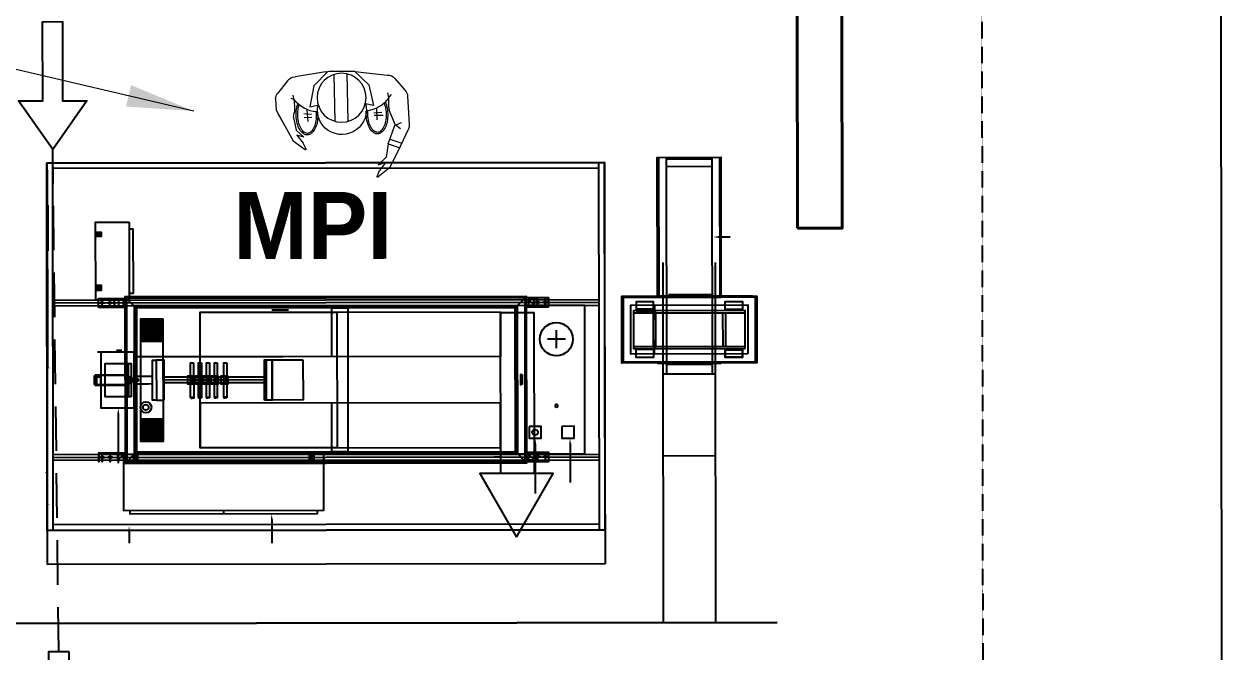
# Model space of a CAD drawing. Header units: feet. Extents: x -99009 to 3252343, y -11094690 to 9035152.
# Drawn here: x 2525392 to 2530777, y -1999562 to -1996745 of the extents above; entities that cross this region are included whole.
import ezdxf

# ---------------------------------------------------------------- set-up
doc = ezdxf.new("R2010")
doc.units = ezdxf.units.FT
doc.linetypes.add('DASHED2', pattern=[0.375, 0.25, -0.125])
doc.linetypes.add('HIDDEN', pattern=[0.375, 0.25, -0.125])
for name, color, linetype in [('1', 1, 'Continuous'), ('JOB', 4, 'Continuous'), ('K-LINE', 7, 'Continuous')]:
    doc.layers.add(name, color=color, linetype=linetype)
doc.layers.add('ELEVATION', color=2, linetype='Continuous', lineweight=25)
doc.layers.add('WALL', color=10, linetype='Continuous', lineweight=40)
doc.styles.get("Standard").update_dxf_attribs({"font": 'GOTHICB.TTF'})
doc.dimstyles.new('LGB VVP', dxfattribs={"dimtxt": 3, "dimasz": 3, "dimexe": 1, "dimexo": 1, "dimgap": 1, "dimtad": 1, "dimtoh": 1, "dimdec": 4, "dimzin": 12, "dimdsep": 46, "dimtxsty": 'Standard', "dimcen": 0, "dimclrd": 2, "dimclre": 1, "dimclrt": 3, "dimadec": 0, "dimazin": 3, "dimtfac": 1, "dimtdec": 4, "dimtofl": 0, "dimtmove": 0, "dimatfit": 3, "dimfxl": 1, "dimtolj": 1, "dimtzin": 0, "dimlwd": 13, "dimlwe": 13, "dimarcsym": 0})

# ---------------------------------------------------------------- blocks, each defined once
blk = doc.blocks.new('vaimand')
at = {"color": 242, "lineweight": 5, "true_color": 0xcd2027}
for p, q in [((-211.5, 106.3), (-257, 60.5)), ((-48.8, 123.9), (-179.6, 117.9)), ((-44.2, 125.5), (-107.9, 73.3)), ((-33.7, -80), (-16.7, 111.9)), ((39.5, 119.1), (-25.6, 123.6)), ((19.8, -84.7), (36.8, 106.2)), ((62.9, 116), (116.5, 53.4)), ((72.1, 114.1), (194.9, 84.7)), ((-107.9, 73.3), (-132.7, -9.8)), ((116.5, 53.4), (126.3, -32.8)), ((224.2, 67.6), (260.9, 14.5)), ((-268.3, 37.3), (-282.8, -77.8)), ((-193.7, 28.7), (-203.1, 39.9)), ((-195.6, -12.5), (-192.3, 25.1)), ((-192.3, 25.1), (-187, 45.5)), ((192.6, -10.8), (197.9, 9.6)), ((-226.1, -81.6), (-199.4, -26.4)), ((-138, -49.4), (-174.2, -46.1)), ((-135.3, -39.2), (-168, -34.5)), ((-151.7, -67.3), (-146.6, -19.2)), ((-132.7, -9.8), (-99.3, -5.8)), ((126.3, -32.8), (94.1, -23)), ((129.7, -92.2), (136.3, -45.1)), ((187.7, -46.5), (191, -8.9)), ((191, -8.9), (205.4, -3.3)), ((268, -10.3), (263.5, -55)), ((-281.1, -95.6), (-243.9, -189.8)), ((-226.2, -83.3), (-251.2, -70.6)), ((-229.7, -83), (-248.2, -95.3)), ((-203.1, -162.1), (-226.1, -81.6)), ((146.6, -78.1), (115.7, -73.6)), ((149.9, -61), (118.5, -61.7)), ((190.2, -81.1), (175.9, -131.1)), ((263.5, -55), (185.5, -176.2)), ((190.2, -81.1), (189, -60.9)), ((254.7, -68.8), (226.2, -112.9)), ((-208.3, -142.8), (-253.2, -154.7)), ((142.5, -158.2), (175.9, -131.1)), ((142.5, -158.2), (175.9, -131.1)), ((175.9, -131.1), (142.5, -158.2)), ((-203.1, -162.1), (-248.1, -174)), ((-243.9, -189.8), (-214.9, -259.2)), ((-203.1, -162.1), (-197.5, -216.5)), ((130.6, -205.4), (143.5, -182.2)), ((185.5, -176.2), (133.4, -208.1)), ((142.5, -158.2), (172.3, -151.7)), ((172.3, -151.7), (143.5, -182.2)), ((-197.6, -237.4), (-174.6, -272.5)), ((-167.5, -250.2), (-197.6, -237.4)), ((-197.5, -216.5), (-167.5, -250.2)), ((-167.5, -250.2), (-197.5, -216.5)), ((-167.5, -250.2), (-197.5, -216.5)), ((-214.9, -259.2), (-169.3, -299.8)), ((-166, -297.6), (-174.6, -272.5))]:
    blk.add_line(p, q, dxfattribs=at)
for points in [[(-179.2, 7.3, 0.043282), (-185.7, -7.7, 0.055571), (-192.5, -39.7, 0.055571), (-192.1, -72.4, 0.069361), (-185.4, -97.7, 0.105874), (-171.4, -117.7, 0.163899), (-156.8, -124.3, 0.163899), (-141.2, -120.7, 0.105874), (-123.5, -103.8, 0.069361), (-111.9, -80.3, 0.055571), (-105.1, -48.4, 0.024541), (-104.4, -34, 0.041767)], [(-174.6, 2.3, 0.037104), (-179.6, -9.8, 0.055571), (-186.2, -40.3, 0.055571), (-185.8, -71.6, 0.069361), (-179.5, -95.2, 0.105874), (-167, -113, 0.163899), (-156.2, -117.9, 0.163899), (-144.5, -115.2, 0.105874), (-128.8, -100.2, 0.069361), (-118, -78.3, 0.055571), (-111.5, -47.8, 0.024541), (-110.8, -33.9, 0.024541)], [(94.1, -51.7, 0.019815), (92.5, -63.2, 0.055571), (92.9, -95.9, 0.069361), (99.7, -121.2, 0.105874), (113.7, -141.2, 0.163899), (128.2, -147.8, 0.163899), (143.8, -144.2, 0.105874), (161.5, -127.4, 0.069361), (173.1, -103.9, 0.055571), (179.9, -71.9, 0.055571), (179.6, -39.3, 0.039908), (176.5, -24.5, 0.011242)], [(100.4, -52.8, 0.019815), (98.9, -63.9, 0.055571), (99.2, -95.1, 0.069361), (105.6, -118.7, 0.105874), (118, -136.5, 0.163899), (128.9, -141.4, 0.163899), (140.5, -138.8, 0.105874), (156.2, -123.8, 0.069361), (167.1, -101.9, 0.055571), (173.6, -71.3, 0.055571), (173.2, -40.1, 0.039908), (170.4, -26.2, 0.039908)]]:
    blk.add_lwpolyline(points, format="xyb", dxfattribs=at)
blk.add_circle((-0.2, 13.2), 100, dxfattribs=at)
for centre, radius, start, end in [((-183.1, 78.1), 40, 84.9304, 135.2053), ((-39.6, -75.9), 200, 85.9933, 92.619), ((25.6, -80.4), 200, 76.5524, 85.9933), ((-228.6, 32.3), 40, 135.2053, 172.7828), ((191.3, 44.9), 40, 34.6556, 84.9304), ((-84.3, 90.8), 126.4, 211.3613, 260.885), ((228, -8.2), 40, 357.078, 34.6556), ((-235.4, -9), 40, 334.2049, 354.9304), ((-4.6, -36.8), 100, 160.3742, 9.4866), ((96.4, 74.8), 126.4, 270.9864, 318.4996), ((227.5, -50.1), 40, 174.9304, 195.656), ((-243.1, -82.8), 40, 172.7828, 198.6125), ((132.3, -206.4), 2, 150.9679, 301.4593)]:
    blk.add_arc(centre, radius, start, end, dxfattribs=at)
at = {"color": 5, "lineweight": 5}
blk.add_arc((-167.9, -298.3), 2, 228.4016, 18.8929, dxfattribs=at)
blk = doc.blocks.new('A$C110D60DF')
at = {"color": 6, "lineweight": 5, "rotation": 183.9260337634763}
blk.add_blockref('vaimand', (-1.1, 13.2), dxfattribs=at)
blk = doc.blocks.new('sfsfsfsfsf')
at = {"layer": 'K-LINE', "color": 210}
blk.add_lwpolyline([(124362.8, 43737), (124007.9, 43737), (124007.9, 43627.8), (123789.6, 43781.7), (124007.9, 43935.6), (124007.9, 43826.5), (124362.8, 43826.5), (124362.8, 43737)], dxfattribs=at)

msp = doc.modelspace()

# ---------------------------------------------------------------- linework, layer by layer
msp.add_lwpolyline([(2399418.96967, -1877847.67055), (2530627.71938, -1877471.10847), (2530777.44027, -2009341.13689), (2399568.69056, -2009717.69897)], close=True)
at = {"layer": '1'}
msp.add_arc((2520410.24778, -1978395.99612), 100000, 84.1346387202, 194.3871675539, dxfattribs=at)
at = {"layer": 'ELEVATION', "linetype": 'HIDDEN'}
msp.add_lwpolyline([(2529489.72448, -1893835.93596), (2529504.82485, -1907135.92729), (2520325.31233, -1907146.34951), (2520330.81886, -1911996.34638), (2529565.81291, -1911985.86127), (2529702.62054, -2004963.77257)], dxfattribs=at)
at = {"layer": 'JOB', "color": 30, "linetype": 'DASHED2', "ltscale": 800, "true_color": 0xf26722}
msp.add_line((2525547.52463, -1999560.08578), (2525520.32965, -1997308.09609), dxfattribs=at)
at = {"layer": 'K-LINE', "color": 3, "ltscale": 5}
for p, q in [((2527530.17951, -1998039.01286, -172), (2527681.47715, -1998038.84108, -172)), ((2527530.17951, -1998039.01286, -172), (2527681.47715, -1998038.84108, -172)), ((2527530.99963, -1998761.34629, -172), (2527530.17951, -1998039.01286, -172)), ((2527530.99963, -1998761.34629, -172), (2527530.17951, -1998039.01286, -172)), ((2527682.29727, -1998761.17451, -172), (2527681.47715, -1998038.84108, -172)), ((2527682.29727, -1998761.17451, -172), (2527681.47715, -1998038.84108, -172)), ((2526553.72058, -1998237.58861, -86), (2525896.30271, -1998238.33502, -86)), ((2527999.45609, -1999166.34165, -86), (2525496.21114, -1999169.18376, -86))]:
    msp.add_line(p, q, dxfattribs=at)
at = {"layer": 'K-LINE', "color": 4, "ltscale": 300}
for p, q in [((2524260.30621, -1999435.26893), (2528771.43787, -1999430.14714)), ((2528771.43787, -1999430.14714), (2524260.30621, -1999435.26893))]:
    msp.add_line(p, q, dxfattribs=at)
at = {"layer": 'K-LINE', "color": 3, "ltscale": 5}
for points, elevation in [([(2527999.03616, -1999013.64255), (2525496.03777, -1999016.48437), (2525494.16782, -1997369.48543), (2527997.16621, -1997366.64361)], -86), ([(2525496.03777, -1999016.48437), (2527999.28272, -1999013.64227), (2527997.41281, -1997366.68067), (2525494.16787, -1997369.52277)], -86), ([(2525863.49688, -1997633.57439), (2525863.89413, -1997983.4683), (2525713.54909, -1997983.639), (2525713.15183, -1997633.74508)], -86), ([(2525713.22554, -1997698.66681), (2525713.20304, -1997678.8486), (2525738.48835, -1997678.81989), (2525738.51085, -1997698.6381)], -86), ([(2525713.47538, -1997918.71728), (2525713.49788, -1997938.53549), (2525738.78319, -1997938.50678), (2525738.76068, -1997918.68857)], -86), ([(2525845.59107, -1998716.08041), (2527648.3648, -1998714.0336), (2527647.51675, -1997967.0921), (2525844.74302, -1997969.13891)], -86), ([(2525726.57068, -1998016.42681), (2525726.5249, -1997976.10701), (2525851.58464, -1997975.96502), (2525851.63042, -1998016.28482)], -86), ([(2525847.6389, -1998714.02793), (2527646.31231, -1998711.98577), (2527645.46891, -1997969.14459), (2525846.7955, -1997971.18674)], -86), ([(2527641.52317, -1998707.2075), (2527640.69064, -1997973.93373), (2525851.58464, -1997975.96502), (2525852.41718, -1998709.23879)], -86), ([(2525885.79276, -1998010.09555), (2525886.54771, -1998675.03067), (2527607.31505, -1998673.07696), (2527606.56011, -1998008.14185)], -86), ([(2525891.95023, -1998016.23905), (2525892.6912, -1998668.87321), (2527601.84098, -1998666.93269), (2527601.1, -1998014.29853)], -86), ([(2525894.00271, -1998018.28688), (2525894.73826, -1998666.13733), (2527599.10433, -1998664.20225), (2527598.36878, -1998016.3518)], -86), ([(2525896.0552, -1998020.33471), (2525896.78609, -1998664.08484), (2527597.05184, -1998662.15442), (2527596.32095, -1998018.40428)], -86), ([(2527617.48188, -1997997.19525), (2527601.1, -1998014.29853)], -86), ([(2527640.69064, -1997973.93373), (2527624.30798, -1997990.35362)], -86), ([(2527640.69064, -1997973.93373), (2527640.73642, -1998014.25353), (2527745.97795, -1998014.13404), (2527745.93217, -1997973.81424)], -86), ([(2527675.58913, -1998014.21396), (2527696.09073, -1998014.19068), (2527655.77092, -1998014.23646), (2527696.09073, -1998014.19068)], -86), ([(2527683.76649, -1997993.70305), (2527708.36841, -1997993.67512)], -86), ([(2527696.05348, -1997981.38813), (2527696.08142, -1998005.99005)], -86), ([(2527718.61921, -1997993.66348), (2527743.22112, -1997993.63555)], -86), ([(2527730.89766, -1997973.83131), (2527730.94344, -1998014.15111)], -86), ([(2527730.9062, -1997981.34856), (2527730.93413, -1998005.95048)], -86), ([(2527745.93217, -1997973.81424), (2527745.97795, -1998014.13404)], -86), ([(2527530.17637, -1998036.24746), (2527530.40371, -1998236.47972), (2526182.47042, -1998238.01012), (2526182.24309, -1998037.77786)], -86), ([(2526182.24309, -1998037.77786), (2526795.92421, -1998037.0811), (2526796.61476, -1998645.29513), (2526182.93363, -1998645.99189)], -86), ([(2525736.3662, -1998217.3316), (2525736.65018, -1998467.45108), (2525886.31184, -1998467.28116), (2525886.02786, -1998217.16168)], -86), ([(2525716.67524, -1998329.42949), (2525716.71326, -1998362.91543), (2525736.53147, -1998362.89293), (2525736.49345, -1998329.40699)], -86), ([(2527530.8677, -1998645.14488), (2527530.64036, -1998444.91262), (2526182.70707, -1998446.44301), (2526182.93441, -1998646.67527)], -86), ([(2527775.18374, -1998457.61933), (2527775.871, -1998461.03549), (2527778.60688, -1998463.08254), (2527781.3412, -1998463.76283), (2527784.75736, -1998463.07556), (2527786.80519, -1998461.02307), (2527787.48469, -1998457.60536), (2527786.7982, -1998454.87259), (2527784.74494, -1998452.14138), (2527781.32723, -1998451.46187), (2527778.59446, -1998452.14836), (2527775.86402, -1998454.88501)], -86), ([(2527658.42938, -1998550.00919), (2527658.4899, -1998603.31334), (2527713.16083, -1998603.25127), (2527713.10031, -1998549.94712)], -86), ([(2527806.04088, -1998549.8416), (2527806.1014, -1998603.14575), (2527860.77232, -1998603.08368), (2527860.7118, -1998549.77953)], -86), ([(2527641.4774, -1998666.88769), (2527641.52317, -1998707.2075), (2527746.7647, -1998707.08801), (2527746.71893, -1998666.7682)], -86), ([(2527731.68442, -1998666.78527), (2527731.7302, -1998707.10508)], -86), ([(2525754.66962, -1998688.84815), (2525730.06771, -1998688.87608)], -86), ([(2525742.34616, -1998669.0439), (2525742.39194, -1998709.36371)], -86), ([(2525742.3547, -1998676.56115), (2525742.38263, -1998701.16307)], -86), ([(2525790.20572, -1998688.8078), (2525765.60381, -1998688.83573)], -86), ([(2525777.88226, -1998669.00356), (2525777.92804, -1998709.32336)], -86), ([(2525777.8908, -1998676.52081), (2525777.91873, -1998701.12272)], -86), ([(2525837.34543, -1998676.4533), (2525837.62941, -1998926.57278), (2526737.6495, -1998925.55093), (2526737.36552, -1998675.43145)], -86), ([(2525902.26715, -1998676.37959), (2525882.44894, -1998676.4021), (2525882.47765, -1998701.6874), (2525902.29586, -1998701.6649)], -86), ([(2526672.4438, -1998675.50516), (2526692.26201, -1998675.48266), (2526692.29072, -1998700.76796), (2526672.47251, -1998700.79046)], -86), ([(2527676.37589, -1998707.16793), (2527696.87748, -1998707.14465), (2527656.55768, -1998707.19043), (2527696.87748, -1998707.14465)], -86), ([(2527684.55325, -1998686.65702), (2527709.15517, -1998686.62909)], -86), ([(2527696.84024, -1998674.3421), (2527696.86817, -1998698.94401)], -86), ([(2527719.40596, -1998686.61745), (2527744.00788, -1998686.58952)], -86), ([(2527731.69296, -1998674.30253), (2527731.72089, -1998698.90444)], -86), ([(2527601.92865, -1999046.30506), (2527766.17233, -1998761.07928), (2527437.03772, -1998761.45297)], -172), ([(2527601.92865, -1999046.30506), (2527766.17233, -1998761.07928), (2527437.03772, -1998761.45297)], -172)]:
    msp.add_lwpolyline(points, close=True, dxfattribs=dict(at, elevation=elevation))
at = {"layer": 'K-LINE', "color": 3, "ltscale": 5, "elevation": -86}
for points in [[(2525518.76978, -1997369.49484), (2525520.63969, -1999016.45644)], [(2527973.99742, -1999013.67098), (2527972.12751, -1997366.70938)], [(2525497.2726, -1998900.26976), (2525495.56874, -1997399.55289), (2525496.57895, -1998289.32218)], [(2527972.15544, -1997391.3113), (2525518.79771, -1997394.09676)], [(2525738.49455, -1997684.28698), (2525713.20925, -1997684.31569)], [(2525738.49921, -1997688.3873), (2525713.21391, -1997688.41601)], [(2525738.50386, -1997692.48762), (2525713.21856, -1997692.51633)], [(2525863.53101, -1997663.6434), (2525880.61568, -1997663.624), (2525880.94466, -1997953.3799), (2525863.85999, -1997953.3993)], [(2525738.76767, -1997924.83905), (2525713.48236, -1997924.86776)], [(2525738.77232, -1997928.93937), (2525713.48702, -1997928.96808)], [(2525738.7762, -1997932.3563), (2525713.4909, -1997932.38501)], [(2525519.46731, -1997983.85935), (2527972.82504, -1997981.07389)], [(2525519.48128, -1997996.16031), (2527972.83901, -1997993.37485)], [(2525519.49602, -1998009.14466), (2527972.85375, -1998006.3592)], [(2525729.28095, -1997995.92211), (2525753.88286, -1997995.89418)], [(2525741.60518, -1998016.40974), (2525741.55941, -1997976.08994)], [(2525741.59587, -1998008.2091), (2525741.56794, -1997983.60719)], [(2525764.81705, -1997995.88177), (2525789.41897, -1997995.85383)], [(2525777.14128, -1998016.3694), (2525777.09551, -1997976.04959)], [(2525777.13197, -1998008.16876), (2525777.10404, -1997983.56684)], [(2525796.91372, -1997976.02709), (2525796.95949, -1998016.3469), (2525796.91372, -1997976.02709), (2525836.55014, -1997975.98209), (2525836.59591, -1998016.30189)], [(2525816.7777, -1998016.32439), (2525816.73193, -1997976.00459)], [(2525891.95023, -1998016.23905), (2525851.58464, -1997975.96502)], [(2525896.78609, -1998664.08484), (2525896.0552, -1998020.33471)], [(2526771.78628, -1998445.77419), (2526772.03302, -1998663.09112), (2526846.52215, -1998663.00655), (2526845.79126, -1998019.25641), (2526771.30212, -1998019.34098), (2526771.54963, -1998237.34129)], [(2527640.72788, -1998006.73628), (2527906.56525, -1998006.43446), (2527907.3233, -1998674.10312), (2527609.36676, -1998674.44141)], [(2527696.09073, -1998014.19068), (2527696.04495, -1997973.87088), (2527655.72514, -1997973.91666), (2527696.04495, -1997973.87088), (2527696.09073, -1998014.19068), (2527696.04495, -1997973.87088)], [(2527681.04769, -1998006.6905), (2527681.01898, -1997981.4052), (2527655.73368, -1997981.43391), (2527655.76239, -1998006.71921), (2527681.04769, -1998006.6905), (2527655.73368, -1997981.43391)], [(2527708.36841, -1997993.67512), (2527683.76649, -1997993.70305)], [(2527696.08142, -1998005.99005), (2527696.05348, -1997981.38813)], [(2527743.22112, -1997993.63555), (2527718.61921, -1997993.66348)], [(2527730.94344, -1998014.15111), (2527730.89766, -1997973.83131)], [(2527730.93413, -1998005.95048), (2527730.9062, -1997981.34856)], [(2526503.59516, -1998027.84558), (2526578.08429, -1998027.76101)], [(2527781.04093, -1998199.29223), (2527780.94937, -1998118.65262)], [(2527821.31496, -1998158.92665), (2527740.67534, -1998159.0182)], [(2525846.39144, -1998217.20668), (2525721.3317, -1998217.34867)], [(2525831.3484, -1998209.7065), (2525806.0631, -1998209.7352)], [(2525814.58496, -1998492.64793), (2525814.83712, -1998714.74856)], [(2527601.84098, -1998666.93269), (2527641.52317, -1998707.2075)], [(2527696.87748, -1998707.14465), (2527696.83171, -1998666.82484), (2527656.5119, -1998666.87062), (2527696.83171, -1998666.82484), (2527696.87748, -1998707.14465), (2527696.83171, -1998666.82484)], [(2527685.8533, -1998627.88422), (2527686.10624, -1998850.66824)], [(2527746.7647, -1998707.08801), (2527746.71893, -1998666.7682)], [(2527842.34882, -1998627.70654), (2527842.54667, -1998801.97012)], [(2525520.25407, -1998676.81332), (2527973.6118, -1998674.02786)], [(2525520.26803, -1998689.11428), (2527973.62576, -1998686.32882)], [(2525520.28278, -1998702.09862), (2527973.6405, -1998699.31316)], [(2525727.35744, -1998709.38078), (2525727.31166, -1998669.06097), (2525727.35744, -1998709.38078), (2525727.31166, -1998669.06097), (2525852.3714, -1998668.91898), (2525852.41718, -1998709.23879)], [(2525730.06771, -1998688.87608), (2525754.66962, -1998688.84815)], [(2525742.39194, -1998709.36371), (2525742.34616, -1998669.0439)], [(2525742.38263, -1998701.16307), (2525742.3547, -1998676.56115)], [(2525765.60381, -1998688.83573), (2525790.20572, -1998688.8078)], [(2525777.92804, -1998709.32336), (2525777.88226, -1998669.00356)], [(2525777.91873, -1998701.12272), (2525777.8908, -1998676.52081)], [(2525837.34543, -1998676.4533), (2525812.77222, -1998701.76654), (2525812.74351, -1998676.48124), (2525837.34543, -1998676.4533), (2525837.37414, -1998701.73861)], [(2525892.6912, -1998668.87321), (2525852.41718, -1998709.23879)], [(2525888.62813, -1998701.68042), (2525888.59942, -1998676.39511)], [(2525892.72845, -1998701.67576), (2525892.69974, -1998676.39046)], [(2525896.82877, -1998701.6711), (2525896.80006, -1998676.3858)], [(2526678.62298, -1998700.78348), (2526678.59428, -1998675.49818)], [(2526682.7233, -1998700.77883), (2526682.6946, -1998675.49352)], [(2526686.82362, -1998700.77417), (2526686.79492, -1998675.48887)], [(2527501.40565, -1998686.86496), (2527531.47466, -1998686.83082)], [(2527681.83445, -1998699.64447), (2527681.80574, -1998674.35917), (2527656.52044, -1998674.38787), (2527656.54914, -1998699.67318), (2527681.83445, -1998699.64447), (2527656.52044, -1998674.38787)], [(2525495.89035, -1998886.64092), (2525495.74216, -1998756.11409)], [(2526707.58049, -1998925.58507), (2526707.59989, -1998942.66973), (2525867.71781, -1998943.62331), (2525867.69841, -1998926.53864)], [(2526288.00054, -1998943.14613), (2526287.98115, -1998926.06147)], [(2525495.95785, -1998946.09555), (2525496.21114, -1999169.18376)], [(2527973.96871, -1998988.38567), (2525520.61098, -1998991.17113)], [(2526503.29524, -1998967.50364), (2526503.4155, -1999073.42856)], [(2527999.2028, -1998943.25345), (2527999.45609, -1999166.34165)], [(2525863.02256, -1999021.53481), (2525863.0823, -1999074.15557)], [(2528496.63672, -1999430.45914), (2528261.55174, -1999430.72605)]]:
    msp.add_lwpolyline(points, dxfattribs=at)
at = {"layer": 'K-LINE', "color": 4, "ltscale": 5}
for points in [[(2528234.60352, -1997966.09912), (2528233.89668, -1997343.53397), (2528518.86887, -1997343.21042), (2528519.57571, -1997965.77557)], [(2528661.03673, -1997965.61496), (2528520.94249, -1997965.77402), (2528680.17155, -1997965.59324), (2528680.51217, -1998265.59993), (2528075.03168, -1998266.28738), (2528074.69107, -1997966.28068), (2528233.92013, -1997966.09989)], [(2528078.3031, -1997966.27658), (2528130.24048, -1997966.21761)], [(2528377.43131, -1997965.93696), (2528520.94249, -1997965.77402), (2528233.92013, -1997966.09989)], [(2528599.53194, -1997965.68479), (2528377.43131, -1997965.93696)], [(2528074.74771, -1998016.1679), (2528074.97427, -1998215.71677)], [(2528221.66883, -1998009.8506), (2528221.74022, -1998072.72216)], [(2528538.78425, -1998030.67557), (2528538.73847, -1997990.35576), (2528615.96115, -1997990.26809), (2528616.00693, -1998030.58789)], [(2528127.3964, -1998040.71007), (2528627.63536, -1998040.14211)], [(2528216.21881, -1998024.89131), (2528138.99613, -1998024.97899)], [(2528215.55327, -1998040.60998), (2528227.85423, -1998040.59601), (2528214.86988, -1998040.61075), (2528227.85423, -1998040.59601), (2528215.55327, -1998040.60998), (2528221.70375, -1998040.603)], [(2528227.15998, -1998031.02938), (2528223.74615, -1998033.7668), (2528223.77486, -1998059.0521), (2528218.99115, -1998059.05754), (2528218.96787, -1998038.55594), (2528218.96244, -1998033.77223), (2528216.22579, -1998031.04179)], [(2528216.23666, -1998040.6092), (2528226.48745, -1998040.59756)], [(2528219.65126, -1998038.55516), (2528219.67531, -1998059.74015)], [(2528223.75158, -1998038.55051), (2528223.77563, -1998059.73549)], [(2528527.17754, -1998040.25617), (2528527.34823, -1998190.60121)], [(2528538.77726, -1998024.52509), (2528615.99994, -1998024.43741)], [(2528539.4785, -1998040.2422), (2528539.64919, -1998190.58725)], [(2528227.3524, -1998200.50924), (2528223.93236, -1998197.77958), (2528223.90366, -1998172.49427), (2528219.11995, -1998172.4997), (2528219.14323, -1998193.0013), (2528219.14866, -1998197.78501), (2528216.41822, -1998200.52166)], [(2528219.82661, -1998193.00052), (2528219.80256, -1998171.81554)], [(2528221.91169, -1998223.75059), (2528221.84108, -1998161.56242)], [(2528223.92693, -1998192.99587), (2528223.90288, -1998171.81089)], [(2528127.5671, -1998191.05511), (2528627.80606, -1998190.48716)], [(2528216.41822, -1998200.52166), (2528216.46399, -1998240.84146), (2528139.24131, -1998240.92914), (2528139.19553, -1998200.60933)], [(2528216.42287, -1998204.62198), (2528139.20019, -1998204.70965)], [(2528215.72397, -1998190.95502), (2528228.02492, -1998190.94105), (2528215.04058, -1998190.9558), (2528228.02492, -1998190.94105), (2528215.72397, -1998190.95502), (2528221.87445, -1998190.94804)], [(2528216.40735, -1998190.95424), (2528226.65815, -1998190.94261)], [(2528616.20168, -1998202.11792), (2528616.24513, -1998240.38756), (2528539.02245, -1998240.47524), (2528538.97667, -1998200.15543), (2528539.02012, -1998238.42508), (2528616.2428, -1998238.3374), (2528616.19935, -1998200.06776)], [(2528538.98132, -1998204.25575), (2528616.204, -1998204.16808)], [(2528538.98365, -1998206.30591), (2528616.20633, -1998206.21824)], [(2528234.26075, -1998266.10659), (2528521.2831, -1998265.78072)]]:
    msp.add_lwpolyline(points, dxfattribs=at)
at = {"layer": 'K-LINE', "color": 3, "ltscale": 5}
for points in [[(2528240.07061, -1997966.09291), (2528239.36377, -1997343.52776)], [(2528240.04716, -1997343.52699), (2528240.754, -1997966.09214)], [(2528274.21649, -1997343.48819), (2528275.32059, -1998315.94726)], [(2528274.22347, -1997349.63867), (2528479.23944, -1997349.4059)], [(2528479.23245, -1997343.25542), (2528480.33655, -1998315.71449)], [(2528513.40178, -1997343.21663), (2528514.10862, -1997965.78178)], [(2528514.08517, -1997343.21585), (2528514.79201, -1997965.781)], [(2528274.26226, -1997383.808), (2528479.27823, -1997383.57523)], [(2525499.59115, -1997763.10979), (2525499.35838, -1997558.09382)], [(2528508.34048, -1997700.634), (2528560.96125, -1997700.57426)], [(2528261.55174, -1999430.72605), (2528260.05874, -1998115.73207), (2528259.71813, -1997815.72537)], [(2528496.63672, -1999430.45914), (2528495.14372, -1998115.46516), (2528494.8031, -1997815.45846)], [(2528471.05527, -1997965.83066), (2528282.44058, -1997966.04481)], [(2528479.93231, -1997959.67009), (2528283.80037, -1997959.89278)], [(2528275.27015, -1998271.52713), (2528480.28612, -1998271.29436)], [(2528495.37106, -1998315.69742), (2528260.28608, -1998315.96433)], [(2528495.78767, -1998682.64395), (2528260.7027, -1998682.91086)]]:
    msp.add_lwpolyline(points, dxfattribs=at)
at = {"layer": 'K-LINE', "color": 4, "ltscale": 5}
for points in [[(2528674.35471, -1998259.45644), (2528674.02728, -1997971.06731), (2528520.94869, -1997971.24111), (2528233.92634, -1997971.56699), (2528080.84775, -1997971.74079), (2528081.17518, -1998260.12991)], [(2528640.14659, -1998225.3259), (2528115.30571, -1998225.92179), (2528115.05588, -1998005.87132), (2528639.89675, -1998005.27543)], [(2528139.00311, -1998031.12947), (2528216.22579, -1998031.04179), (2528216.18002, -1997990.72198), (2528138.95734, -1997990.80966)], [(2528627.81692, -1998200.05457), (2528627.6245, -1998030.5747), (2528127.38554, -1998031.14266), (2528127.57796, -1998200.62252)], [(2528215.72397, -1998190.95502), (2528228.02492, -1998190.94105), (2528227.85423, -1998040.59601), (2528215.55327, -1998040.60998)], [(2528219.67531, -1998059.74015), (2528221.72625, -1998060.42121), (2528223.77563, -1998059.73549)], [(2528219.80256, -1998171.81554), (2528221.85194, -1998171.12983), (2528223.90288, -1998171.81089)]]:
    msp.add_lwpolyline(points, close=True, dxfattribs=at)
at = {"layer": 'K-LINE', "color": 6, "ltscale": 5, "elevation": -86}
for points in [[(2526015.30313, -1998067.35305), (2526015.92772, -1998617.47923), (2525916.15329, -1998617.59251), (2525915.52869, -1998067.46633)], [(2525872.18921, -1998417.40991), (2525756.0135, -1998417.54181), (2525755.84357, -1998267.88015), (2525872.01929, -1998267.74825)], [(2526020.50116, -1998432.27604), (2526020.2971, -1998252.54538), (2525985.44439, -1998252.58495), (2525985.64845, -1998432.31561)], [(2526152.88806, -1998264.69581), (2526153.06419, -1998419.82456), (2526139.39646, -1998419.84008), (2526139.22033, -1998264.71133)], [(2526187.74077, -1998264.65624), (2526187.9169, -1998419.78499), (2526174.93256, -1998419.79973), (2526174.75643, -1998264.67098)], [(2526224.64365, -1998264.61434), (2526224.81978, -1998419.74309), (2526211.15204, -1998419.75861), (2526210.97592, -1998264.62986)], [(2526258.81297, -1998264.57555), (2526258.9891, -1998419.7043), (2526246.00476, -1998419.71904), (2526245.82863, -1998264.59029)], [(2526301.86633, -1998264.52667), (2526302.04246, -1998419.65542), (2526288.37472, -1998419.67093), (2526288.1986, -1998264.54219)], [(2526470.8529, -1998431.76473), (2526470.64884, -1998252.03406), (2526505.50155, -1998251.99449), (2526505.70561, -1998431.72516)], [(2526643.54564, -1998251.83776), (2526643.7497, -1998431.56843), (2526505.70561, -1998431.72516), (2526505.50155, -1998251.99449)], [(2525710.80524, -1998325.33583), (2525710.84481, -1998360.18855), (2525708.11126, -1998360.19165), (2525708.07169, -1998325.33894)], [(2525714.89935, -1998319.86409), (2525714.95056, -1998364.9676), (2525710.85024, -1998364.97225), (2525710.79903, -1998319.86874)], [(2525887.12905, -1998334.01968), (2525887.14845, -1998351.10434), (2525882.36475, -1998351.10977), (2525882.34535, -1998334.02511)], [(2526158.42343, -1998324.82762), (2526125.62088, -1998324.86486), (2526125.64027, -1998341.94953), (2526125.66045, -1998359.71758), (2526158.463, -1998359.68034)], [(2526193.95953, -1998324.78728), (2526161.15698, -1998324.82452), (2526161.17637, -1998341.90918), (2526161.19655, -1998359.67723), (2526193.9991, -1998359.63999)], [(2526174.82471, -1998324.809), (2526187.80905, -1998324.79426)], [(2526174.83014, -1998329.59271), (2526187.81448, -1998329.57796)], [(2526230.17902, -1998324.74615), (2526197.37646, -1998324.7834), (2526197.39586, -1998341.86806), (2526197.41603, -1998359.63611), (2526230.21859, -1998359.59887)], [(2526211.04419, -1998324.76788), (2526224.71193, -1998324.75236)], [(2526211.04963, -1998329.55158), (2526224.71736, -1998329.53607)], [(2526265.03173, -1998324.70658), (2526232.22918, -1998324.74383), (2526232.24858, -1998341.82849), (2526232.26875, -1998359.59654), (2526265.0713, -1998359.5593)], [(2526245.89691, -1998324.72831), (2526258.88125, -1998324.71357)], [(2526245.90234, -1998329.51201), (2526258.88668, -1998329.49727)], [(2526307.4017, -1998324.65848), (2526274.59914, -1998324.69572), (2526274.61854, -1998341.78038), (2526274.63871, -1998359.54843), (2526307.44127, -1998359.51119)], [(2526288.26688, -1998324.6802), (2526301.93461, -1998324.66468)], [(2526288.27231, -1998329.46391), (2526301.94004, -1998329.44839)], [(2527619.89593, -1998317.70121), (2527619.94714, -1998362.80473), (2527624.04746, -1998362.80007), (2527623.99625, -1998317.69656)], [(2527624.00246, -1998323.16365), (2527624.04203, -1998358.01637), (2527626.77557, -1998358.01326), (2527626.736, -1998323.16055)], [(2526174.85885, -1998354.87801), (2526187.84319, -1998354.86327)], [(2526174.86428, -1998359.66171), (2526187.84862, -1998359.64697)], [(2526211.07833, -1998354.83689), (2526224.74607, -1998354.82137)], [(2526211.08377, -1998359.62059), (2526224.7515, -1998359.60507)], [(2526245.93105, -1998354.79732), (2526258.91539, -1998354.78257)], [(2526245.93648, -1998359.58102), (2526258.92082, -1998359.56628)], [(2526288.30101, -1998354.74921), (2526301.96875, -1998354.73369)], [(2526288.30645, -1998359.53292), (2526301.97418, -1998359.5174)]]:
    msp.add_lwpolyline(points, close=True, dxfattribs=at)
for points in [[(2526015.41563, -1998166.4441), (2526014.73302, -1998167.12827), (2525915.52947, -1998068.14972)], [(2525916.89546, -1998067.46478), (2525915.53024, -1998068.83311)], [(2526010.6327, -1998167.13292), (2525915.53412, -1998072.25004)], [(2525920.99578, -1998067.46013), (2525915.53567, -1998073.61681)], [(2525925.77949, -1998067.4547), (2525915.54033, -1998077.71713)], [(2525929.87981, -1998067.45004), (2525915.54576, -1998082.50084)], [(2525934.66351, -1998067.44461), (2525915.55042, -1998086.60116)], [(2525939.44722, -1998067.43918), (2525915.55585, -1998091.38486)], [(2525943.54754, -1998067.43452), (2525915.5605, -1998095.48518)], [(2525948.33125, -1998067.42909), (2525915.56593, -1998100.26889)], [(2525952.43157, -1998067.42444), (2525915.57137, -1998105.05259)], [(2525957.21527, -1998067.419), (2525915.57602, -1998109.15291)], [(2525961.31559, -1998067.41435), (2525915.58145, -1998113.93662)], [(2525966.0993, -1998067.40892), (2525915.58611, -1998118.03694)], [(2525970.883, -1998067.40349), (2525915.59154, -1998122.82064)], [(2525974.98332, -1998067.39883), (2525915.59619, -1998126.92096)], [(2525979.76703, -1998067.3934), (2525915.60163, -1998131.70467)], [(2525983.86735, -1998067.38874), (2525915.60706, -1998136.48838)], [(2525988.65105, -1998067.38331), (2525915.61171, -1998140.5887)], [(2525992.75137, -1998067.37866), (2525915.61714, -1998145.3724)], [(2525997.53508, -1998067.37323), (2525915.6218, -1998149.47272)], [(2526002.31878, -1998067.3678), (2525915.62723, -1998154.25643)], [(2526006.4191, -1998067.36314), (2525915.63189, -1998158.35675)], [(2526015.30856, -1998072.13676), (2525920.42568, -1998167.23534), (2525915.63654, -1998162.45706)], [(2526011.20281, -1998067.35771), (2525915.63732, -1998163.14045)], [(2526015.30313, -1998067.35305), (2525915.64197, -1998167.24077), (2526015.41641, -1998167.12749)], [(2526015.41175, -1998163.02717), (2525919.62901, -1998067.46168)], [(2526015.4071, -1998158.92685), (2525923.72933, -1998067.45702)], [(2526015.40167, -1998154.14315), (2525928.51304, -1998067.45159)], [(2526015.39701, -1998150.04283), (2525932.61335, -1998067.44694)], [(2526015.39158, -1998145.25912), (2525937.39706, -1998067.44151)], [(2526015.38692, -1998141.1588), (2525941.49738, -1998067.43685)], [(2526015.38149, -1998136.3751), (2525946.28109, -1998067.43142)], [(2526015.37606, -1998131.59139), (2525951.06479, -1998067.42599)], [(2526015.37141, -1998127.49107), (2525955.16511, -1998067.42133)], [(2526015.36598, -1998122.70736), (2525959.94882, -1998067.4159)], [(2526015.36132, -1998118.60704), (2525964.04914, -1998067.41125)], [(2526015.35589, -1998113.82334), (2525968.83284, -1998067.40581)], [(2526015.35123, -1998109.72302), (2525972.93316, -1998067.40116)], [(2526015.3458, -1998104.93931), (2525977.71687, -1998067.39573)], [(2526015.34037, -1998100.15561), (2525981.81719, -1998067.39107)], [(2526015.33572, -1998096.05529), (2525986.60089, -1998067.38564)], [(2526015.33028, -1998091.27158), (2525991.3846, -1998067.38021)], [(2526015.32563, -1998087.17126), (2525995.48492, -1998067.37555)], [(2526015.3202, -1998082.38756), (2526000.26862, -1998067.37012)], [(2526015.31554, -1998078.28724), (2526004.36894, -1998067.36547)], [(2526015.31011, -1998073.50353), (2526009.15265, -1998067.36004)], [(2526015.30468, -1998068.71983), (2526013.25297, -1998067.35538)], [(2526005.849, -1998167.13835), (2525915.53955, -1998077.03375)], [(2526001.74868, -1998167.14301), (2525915.54421, -1998081.13406)], [(2525996.96497, -1998167.14844), (2525915.54964, -1998085.91777)], [(2526015.39003, -1998143.89235), (2525992.18127, -1998167.15387), (2525915.5543, -1998090.01809)], [(2525988.08095, -1998167.15853), (2525915.55973, -1998094.8018)], [(2526015.37994, -1998135.00832), (2525983.29724, -1998167.16396), (2525915.56516, -1998099.5855)], [(2525979.19692, -1998167.16861), (2525915.56981, -1998103.68582)], [(2525974.41322, -1998167.17404), (2525915.57524, -1998108.46953)], [(2525970.3129, -1998167.1787), (2525915.5799, -1998112.56985)], [(2525965.52919, -1998167.18413), (2525915.58533, -1998117.35355)], [(2526015.35434, -1998112.45657), (2525960.74548, -1998167.18956), (2525915.58999, -1998121.45387)], [(2525956.64516, -1998167.19422), (2525915.59542, -1998126.23758)], [(2526015.34425, -1998103.57254), (2525951.86146, -1998167.19965), (2525915.60085, -1998131.02128)], [(2526015.31865, -1998081.02078), (2525929.3097, -1998167.22525), (2525915.62568, -1998152.88965)], [(2526015.31321, -1998076.23708), (2525924.526, -1998167.23068)], [(2526015.3233, -1998085.1211), (2525933.41002, -1998167.2206)], [(2526015.32873, -1998089.90481), (2525938.19373, -1998167.21517)], [(2526015.33416, -1998094.68852), (2525942.29405, -1998167.21051)], [(2526015.33882, -1998098.78883), (2525947.07775, -1998167.20508)], [(2526015.34891, -1998107.67286), (2525955.96178, -1998167.19499)], [(2526015.35899, -1998116.55689), (2525964.8458, -1998167.18491)], [(2526015.36442, -1998121.34059), (2525969.62951, -1998167.17947)], [(2526015.36985, -1998126.1243), (2525973.72983, -1998167.17482)], [(2525947.76114, -1998167.2043), (2525915.6055, -1998135.1216)], [(2525942.97743, -1998167.20973), (2525915.61094, -1998139.90531)], [(2525938.87711, -1998167.21439), (2525915.61559, -1998144.00563)], [(2525934.09341, -1998167.21982), (2525915.62102, -1998148.78933)], [(2525925.20938, -1998167.22991), (2525915.63111, -1998157.67336)], [(2525916.32536, -1998167.23999), (2525915.6412, -1998166.55738)], [(2526015.37451, -1998130.22462), (2525978.51353, -1998167.16939)], [(2526015.3846, -1998139.10864), (2525987.39756, -1998167.1593)], [(2526015.39468, -1998147.99267), (2525996.28159, -1998167.14922)], [(2526015.40011, -1998152.77637), (2526001.06529, -1998167.14378)], [(2526015.40555, -1998157.56008), (2526005.16561, -1998167.13913)], [(2526015.4102, -1998161.6604), (2526009.94932, -1998167.1337)], [(2525859.71833, -1998267.76222), (2525859.88825, -1998417.42387)], [(2525985.64845, -1998432.31561), (2525968.56378, -1998432.33501), (2525968.35972, -1998252.60435), (2525988.17793, -1998252.58185)], [(2526480.42031, -1998431.75386), (2526480.21625, -1998252.0232)], [(2526643.54564, -1998251.83776), (2526643.7497, -1998431.56843)], [(2525708.06548, -1998319.87184), (2525708.11669, -1998364.97536)], [(2525710.85024, -1998364.97225), (2525856.41158, -1998364.80699), (2525856.36037, -1998319.70347), (2525710.79903, -1998319.86874)], [(2525848.84544, -1998321.76217), (2525710.80136, -1998321.9189)], [(2525848.89432, -1998364.81552), (2525848.84311, -1998319.71201)], [(2525856.38675, -1998342.93862), (2525856.38597, -1998342.25523), (2525856.40304, -1998357.28974), (2525865.97045, -1998357.27887), (2525865.93631, -1998327.20986), (2525856.3689, -1998327.22073)], [(2525887.13837, -1998342.22032), (2525856.38597, -1998342.25523)], [(2525865.93786, -1998328.57664), (2525874.1385, -1998328.56733), (2525874.17031, -1998356.58618), (2525865.96968, -1998356.59549)], [(2525882.34768, -1998336.07527), (2525874.14704, -1998336.08458)], [(2525882.34845, -1998336.75865), (2525882.36164, -1998348.37623), (2525874.161, -1998348.38554)], [(2525882.35, -1998338.12543), (2525878.24968, -1998338.13008), (2525878.25977, -1998347.01411), (2525882.36009, -1998347.00945)], [(2525887.13293, -1998337.43661), (2525882.34923, -1998337.44204), (2525902.85082, -1998337.41876), (2525902.86246, -1998347.66956), (2525882.36087, -1998347.69284), (2525887.14457, -1998347.68741)], [(2525882.35078, -1998338.80881), (2525904.21915, -1998338.78399), (2525902.85082, -1998337.41876)], [(2525882.35466, -1998342.22575), (2525887.13837, -1998342.22032), (2525889.87191, -1998342.21721)], [(2525904.21915, -1998338.78399), (2525904.22768, -1998346.30124), (2525882.35931, -1998346.32607)], [(2525887.15854, -1998359.98837), (2525887.11897, -1998325.13565), (2525968.44197, -1998325.04332)], [(2525968.48154, -1998359.89603), (2525887.15854, -1998359.98837), (2525887.11897, -1998325.13565)], [(2526470.73652, -1998329.25674), (2526020.38478, -1998329.76806)], [(2526470.75048, -1998341.5577), (2526020.39874, -1998342.06902)], [(2526125.62088, -1998324.86486), (2526125.66045, -1998359.71758)], [(2526152.95634, -1998324.83383), (2526139.28861, -1998324.84935)], [(2526152.96177, -1998329.61754), (2526139.29404, -1998329.63305)], [(2526143.38893, -1998324.84469), (2526143.4285, -1998359.69741)], [(2526146.12247, -1998324.84159), (2526146.16204, -1998359.6943)], [(2526148.85602, -1998324.83848), (2526148.89559, -1998359.6912)], [(2526161.15698, -1998324.82452), (2526161.19655, -1998359.67723)], [(2526187.82845, -1998341.87892), (2526174.8441, -1998341.89366)], [(2526178.92503, -1998324.80435), (2526178.9646, -1998359.65706)], [(2526181.65857, -1998324.80124), (2526181.69814, -1998359.65396)], [(2526183.70873, -1998324.79891), (2526183.7483, -1998359.65163)], [(2526197.37646, -1998324.7834), (2526197.41603, -1998359.63611)], [(2526224.73132, -1998341.83702), (2526211.06359, -1998341.85254)], [(2526215.14451, -1998324.76322), (2526215.18408, -1998359.61594)], [(2526217.87806, -1998324.76012), (2526217.91763, -1998359.61283)], [(2526219.92822, -1998324.75779), (2526219.96779, -1998359.61051)], [(2526232.22918, -1998324.74383), (2526232.26875, -1998359.59654)], [(2526258.90065, -1998341.79823), (2526245.91631, -1998341.81297)], [(2526249.99723, -1998324.72365), (2526250.0368, -1998359.57637)], [(2526252.73077, -1998324.72055), (2526252.77035, -1998359.57326)], [(2526254.78093, -1998324.71822), (2526254.8205, -1998359.57094)], [(2526274.59914, -1998324.69572), (2526274.63871, -1998359.54843)], [(2526301.954, -1998341.74935), (2526288.28627, -1998341.76487)], [(2526292.36719, -1998324.67555), (2526292.40677, -1998359.52826)], [(2526295.10074, -1998324.67244), (2526295.14031, -1998359.52516)], [(2526297.1509, -1998324.67012), (2526297.19047, -1998359.52283)], [(2527626.7298, -1998317.69346), (2527626.78101, -1998362.79697)], [(2525848.892, -1998362.76536), (2525710.84791, -1998362.92209)], [(2525887.15854, -1998359.98837), (2525949.34672, -1998359.91776)], [(2525904.22768, -1998346.30124), (2525902.86246, -1998347.66956)], [(2526470.76522, -1998354.54205), (2526020.41349, -1998355.05336)], [(2526152.99048, -1998354.90284), (2526139.32275, -1998354.91836)], [(2526152.99591, -1998359.68654), (2526139.32818, -1998359.70206)], [(2526139.39646, -1998419.84008), (2526139.40034, -1998423.25701)], [(2526140.08372, -1998423.25623), (2526145.55081, -1998423.25003)], [(2526153.06419, -1998419.82456), (2526153.06807, -1998423.24149), (2526146.91759, -1998423.24848)], [(2526174.93256, -1998419.79973), (2526174.93566, -1998422.53328), (2526181.08614, -1998422.52629)], [(2526187.9169, -1998419.78499), (2526187.92, -1998422.51854), (2526181.76953, -1998422.52552)], [(2526211.15204, -1998419.75861), (2526211.15515, -1998422.49216), (2526217.30563, -1998422.48517)], [(2526224.13949, -1998422.47741), (2526217.98901, -1998422.4844)], [(2526224.81978, -1998419.74309), (2526224.82288, -1998422.47664)], [(2526246.00476, -1998419.71904), (2526246.00786, -1998422.45258), (2526252.15834, -1998422.4456)], [(2526258.9891, -1998419.7043), (2526258.99221, -1998422.43784), (2526252.84173, -1998422.44483)], [(2526288.37472, -1998419.67093), (2526288.37783, -1998422.40448), (2526294.52831, -1998422.3975)], [(2526301.36217, -1998422.38974), (2526295.21169, -1998422.39672)], [(2526302.04246, -1998419.65542), (2526302.04556, -1998422.38896)], [(2526015.81367, -1998517.02141), (2525916.03923, -1998517.13469)], [(2526015.92695, -1998616.79584), (2525916.03923, -1998517.13469), (2525916.04001, -1998517.81807)], [(2526011.8274, -1998617.48388), (2525916.04389, -1998521.23501)], [(2526015.92152, -1998612.01214), (2525920.82294, -1998517.12925), (2525916.04544, -1998522.60178)], [(2526007.72708, -1998617.48854), (2525916.04932, -1998526.01871)], [(2525924.92325, -1998517.1246), (2525916.05009, -1998526.7021)], [(2526002.94338, -1998617.49397), (2525916.05397, -1998530.11903)], [(2526015.91143, -1998603.12811), (2525929.70696, -1998517.11917), (2525916.05552, -1998531.4858)], [(2525998.15967, -1998617.4994), (2525916.0594, -1998534.90274)], [(2526015.90677, -1998599.02779), (2525934.49067, -1998517.11374), (2525916.06018, -1998535.58612)], [(2525994.05935, -1998617.50406), (2525916.06406, -1998539.00306)], [(2526015.90134, -1998594.24409), (2525938.59099, -1998517.10908), (2525916.06561, -1998540.36983)], [(2525989.27565, -1998617.50949), (2525916.06949, -1998543.78676)], [(2526015.89669, -1998590.14377), (2525943.37469, -1998517.10365), (2525916.07027, -1998544.47015)], [(2525985.17533, -1998617.51414), (2525916.07492, -1998548.57047)], [(2526015.89126, -1998585.36006), (2525947.47501, -1998517.099), (2525916.0757, -1998549.25385)], [(2525980.39162, -1998617.51958), (2525916.07958, -1998552.67079)], [(2526015.88582, -1998580.57636), (2525952.25872, -1998517.09356), (2525916.08113, -1998554.03756)], [(2525976.2913, -1998617.52423), (2525916.08501, -1998557.45449)], [(2525956.35904, -1998517.08891), (2525916.08578, -1998558.13788)], [(2526015.87574, -1998571.69233), (2525961.14274, -1998517.08348), (2525916.09121, -1998562.92159)], [(2526015.87108, -1998567.59201), (2525965.92645, -1998517.07805), (2525916.09587, -1998567.0219)], [(2526015.86565, -1998562.8083), (2525970.02677, -1998517.07339), (2525916.1013, -1998571.80561)], [(2526015.861, -1998558.70799), (2525974.81047, -1998517.06796), (2525916.10596, -1998575.90593)], [(2526015.85556, -1998553.92428), (2525978.91079, -1998517.0633), (2525916.11139, -1998580.68964)], [(2526015.85013, -1998549.14057), (2525983.6945, -1998517.05787), (2525916.11604, -1998584.78996)], [(2525987.79482, -1998517.05322), (2525916.12147, -1998589.57366)], [(2526015.84005, -1998540.25655), (2525992.57852, -1998517.04779), (2525916.12691, -1998594.35737)], [(2526015.83539, -1998536.15623), (2525997.36223, -1998517.04235), (2525916.13156, -1998598.45769)], [(2526015.82996, -1998531.37252), (2526001.46255, -1998517.0377), (2525916.13699, -1998603.24139)], [(2526015.82531, -1998527.2722), (2526006.24625, -1998517.03227), (2525916.14165, -1998607.34171)], [(2526015.81987, -1998522.4885), (2526010.34657, -1998517.02761), (2525916.14708, -1998612.12542)], [(2526015.81444, -1998517.70479), (2526015.13028, -1998517.02218), (2525916.15173, -1998616.22574)], [(2526015.81832, -1998521.12172), (2525919.57022, -1998617.58863)], [(2526015.82298, -1998525.22204), (2525924.35392, -1998617.5832)], [(2526015.91686, -1998607.91182), (2525925.60664, -1998517.12382)], [(2526015.82841, -1998530.00575), (2525928.45424, -1998617.57854)], [(2526015.83306, -1998534.10607), (2525933.23795, -1998617.57311)], [(2526015.8385, -1998538.88978), (2525937.33827, -1998617.56846)], [(2526015.84393, -1998543.67348), (2525942.12198, -1998617.56303)], [(2526015.84858, -1998547.7738), (2525946.90568, -1998617.55759)], [(2526015.85401, -1998552.55751), (2525951.006, -1998617.55294)], [(2526015.85867, -1998556.65783), (2525955.78971, -1998617.54751)], [(2526015.88117, -1998576.47604), (2525957.04242, -1998517.08813)], [(2526015.84548, -1998545.04025), (2525988.4782, -1998517.05244)], [(2525971.5076, -1998617.52966), (2525916.08966, -1998561.55481)], [(2525966.72389, -1998617.53509), (2525916.09509, -1998566.33852)], [(2525962.62357, -1998617.53975), (2525916.09975, -1998570.43884)], [(2525957.83987, -1998617.54518), (2525916.10518, -1998575.22254)], [(2525953.73955, -1998617.54984), (2525916.11061, -1998580.00625)], [(2525948.95584, -1998617.55527), (2525916.11527, -1998584.10657)], [(2525944.85552, -1998617.55992), (2525916.1207, -1998588.89027)], [(2525940.07182, -1998617.56535), (2525916.12535, -1998592.99059)], [(2525935.28811, -1998617.57078), (2525916.13079, -1998597.7743)], [(2525931.18779, -1998617.57544), (2525916.13544, -1998601.87462)], [(2525926.40408, -1998617.58087), (2525916.14087, -1998606.65832)], [(2525922.30377, -1998617.58553), (2525916.1463, -1998611.44203)], [(2526015.8641, -1998561.44153), (2525959.89003, -1998617.54285)], [(2526015.86876, -1998565.54185), (2525964.67373, -1998617.53742)], [(2526015.87419, -1998570.32556), (2525968.77405, -1998617.53277)], [(2526015.87962, -1998575.10926), (2525973.55776, -1998617.52733)], [(2526015.88427, -1998579.20958), (2525977.65808, -1998617.52268)], [(2526015.8897, -1998583.99329), (2525982.44178, -1998617.51725)], [(2526015.89436, -1998588.09361), (2525987.22549, -1998617.51182)], [(2526015.89979, -1998592.87731), (2525991.32581, -1998617.50716)], [(2526015.90445, -1998596.97763), (2525996.10951, -1998617.50173)], [(2526015.90988, -1998601.76134), (2526000.20983, -1998617.49707)], [(2526015.91531, -1998606.54504), (2526004.99354, -1998617.49164)], [(2526015.91996, -1998610.64536), (2526009.09386, -1998617.48699)], [(2525917.52006, -1998617.59096), (2525916.15096, -1998615.54235)], [(2526015.9254, -1998615.42907), (2526013.87756, -1998617.48156)]]:
    msp.add_lwpolyline(points, dxfattribs=at)
at = {"layer": 'K-LINE', "color": 3, "ltscale": 5}
for centre, radius in [((2527780.91542, -1998158.87829, -86), 74.40962), ((2527685.62426, -1998576.63043, -86), 12.81351)]:
    msp.add_circle(centre, radius, dxfattribs=at)
at = {"layer": 'K-LINE', "color": 6, "ltscale": 5}
for centre, radius in [((2525938.60804, -1998464.56494, -86), 24.52535), ((2525938.42264, -1998464.59716, -86), 12.41016)]:
    msp.add_circle(centre, radius, dxfattribs=at)
at = {"layer": 'K-LINE', "color": 3, "ltscale": 5}
for centre, major_axis, start_param, end_param in [((2525741.63282, -1997995.90809, -86), (-0.00568, 5.00362), 1.5707963616, 7.8539816688), ((2525777.16892, -1997995.86774, -86), (-0.00568, 5.00361), 1.5707963672, 7.8539816744), ((2527696.11837, -1997993.68903, -86), (0.00568, -5.00369), 4.712388966, 10.9955742732), ((2527696.11837, -1997993.68903, -86), (0.00568, -5.00369), 4.712388966, 10.9955742732), ((2527696.11837, -1997993.68903, -86), (0.00568, -5.00369), 4.712388966, 10.9955742732), ((2527730.97108, -1997993.64946, -86), (0.00568, -5.0037), 4.7123889552, 10.9955742623), ((2527730.97108, -1997993.64946, -86), (0.00568, -5.0037), 4.7123889552, 10.9955742623), ((2527730.97108, -1997993.64946, -86), (0.00568, -5.0037), 4.7123889552, 10.9955742623), ((2525742.41958, -1998688.86205, -86), (-0.00568, 5.00361), 1.5707963571, 7.8539816642), ((2525742.41958, -1998688.86205, -86), (-0.00568, 5.00361), 1.5707963571, 7.8539816642), ((2525742.41958, -1998688.86205, -86), (-0.00568, 5.00361), 1.5707963571, 7.8539816642), ((2525777.95568, -1998688.82171, -86), (-0.00568, 5.0036), 1.5707963603, 7.8539816675), ((2525777.95568, -1998688.82171, -86), (-0.00568, 5.0036), 1.5707963603, 7.8539816675), ((2525777.95568, -1998688.82171, -86), (-0.00568, 5.0036), 1.5707963603, 7.8539816675), ((2527696.90512, -1998686.643, -86), (-0.00568, 5.00354), 1.5707963886, 7.8539816957), ((2527696.90512, -1998686.643, -86), (-0.00568, 5.00354), 1.5707963886, 7.8539816957), ((2527731.75784, -1998686.60343, -86), (-0.00568, 5.00362), 1.5707963511, 7.8539816582), ((2527731.75784, -1998686.60343, -86), (-0.00568, 5.00362), 1.5707963511, 7.8539816582)]:
    msp.add_ellipse(centre, major_axis=major_axis, ratio=0.9662156648, start_param=start_param, end_param=end_param, dxfattribs=at)
for points in [[(2528508.34514, -1997704.73432), (2528483.73857, -1997700.66193), (2528508.33583, -1997696.53368)], [(2525506.14636, -1998289.31132, -86), (2525506.14326, -1998286.57777, -86), (2525496.5774, -1998287.95541, -86)], [(2525810.48464, -1998492.65258, -86), (2525814.55625, -1998467.36262, -86), (2525818.68528, -1998492.64327, -86)], [(2527681.75298, -1998627.88888, -86), (2527685.82536, -1998603.28231, -86), (2527689.95362, -1998627.87957, -86)], [(2527838.2485, -1998627.7112, -86), (2527842.32088, -1998603.10463, -86), (2527846.44914, -1998627.70189, -86)], [(2525485.49446, -1998758.85928, -86), (2525485.49136, -1998756.12573, -86), (2525495.74371, -1998757.48087, -86)], [(2525506.84001, -1998900.2589, -86), (2525506.83691, -1998897.52535, -86), (2525497.27105, -1998898.90299, -86)], [(2526499.19492, -1998967.5083, -86), (2526503.26731, -1998942.90173, -86), (2526507.39556, -1998967.49899, -86)], [(2525858.92224, -1999021.53946, -86), (2525862.99463, -1998996.93289, -86), (2525867.12288, -1999021.53015, -86)]]:
    msp.add_solid(points, dxfattribs=at)
at = {"layer": 'WALL'}
msp.add_lwpolyline([(2528863.08594, -1997661.71435), (2528860.92874, -1995761.71557), (2529060.92861, -1995761.4885), (2529063.08581, -1997661.48727)], close=True, dxfattribs=at)

# ---------------------------------------------------------------- block references
at = {"layer": 'JOB', "rotation": 90.06505171406984}
for p in [(2569442.57237, -2121047.90943), (2569470.41811, -2123873.06641)]:
    msp.add_blockref('sfsfsfsfsf', p, dxfattribs=at)
at = {"layer": 'K-LINE', "color": 30, "ltscale": 2, "true_color": 0xf26722, "transparency": 33554684, "xscale": -1.100000000000001, "yscale": 1.1, "zscale": 1.1, "rotation": 180.0650517140735}
msp.add_blockref('A$C110D60DF', (2526817.01391, -1997075.87772, -172), dxfattribs=at)

# ---------------------------------------------------------------- texts
at = {"layer": 'K-LINE', "lineweight": 5, "insert": (2526330.70421, -1997499.33437, 86), "char_height": 300, "width": 1007.4914741, "attachment_point": 1, "rotation": 0.06505171}
msp.add_mtext('{MPI}', dxfattribs=at)

# ---------------------------------------------------------------- leaders
at = {"layer": 'K-LINE'}
msp.add_leader([(2526153.02628, -1997135.84672), (2525260.28412, -1996927.49843)], dimstyle='LGB VVP', override={"dimasz": 300, "dimgap": 1, "dimtad": 0}, dxfattribs=at)

doc.saveas('drawing.dxf')
